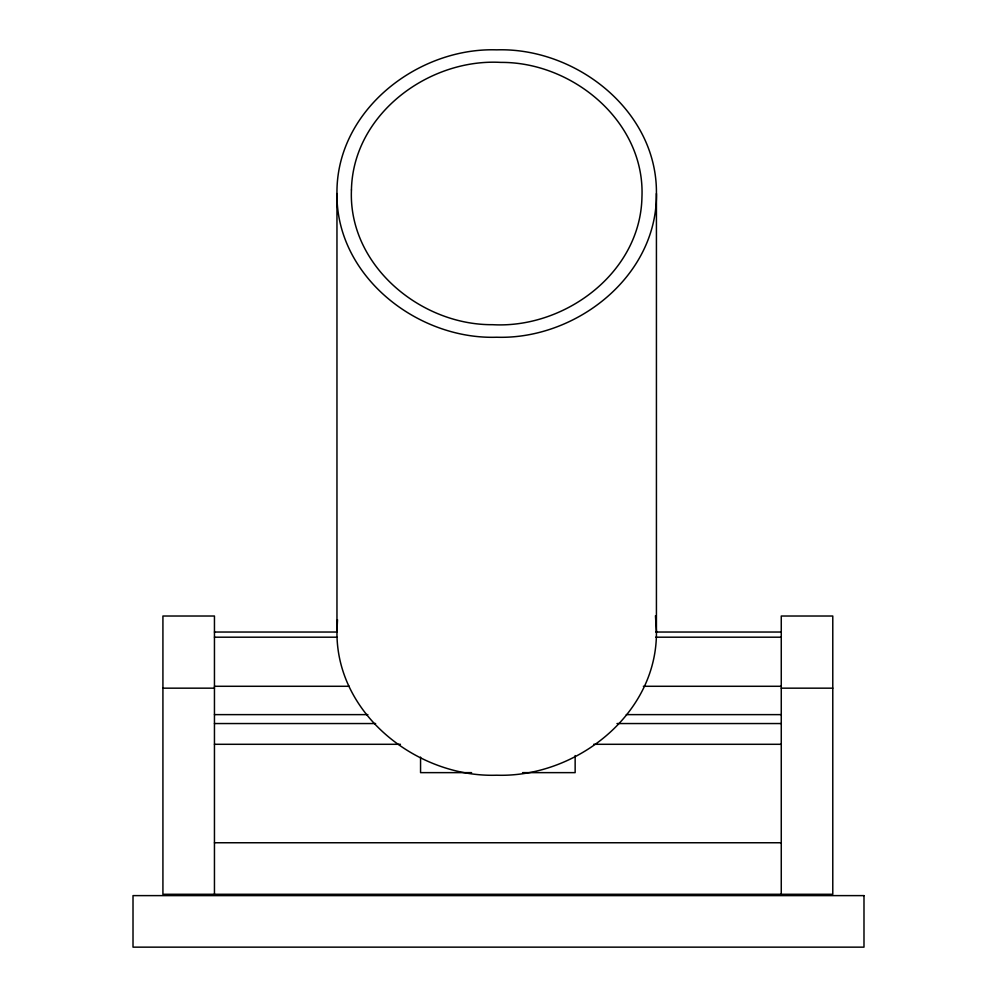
<?xml version="1.0" encoding="UTF-8"?>
<svg xmlns="http://www.w3.org/2000/svg" width="997" height="997" viewBox="0 0 997 997"><rect width="100%" height="100%" fill="white"/><g stroke="black" fill="none" stroke-linecap="round" stroke-linejoin="round"><path stroke-width="1.5" d="M336.961 193.543C336.001 110.704 417.494 47.32 496.693 49.85C575.892 47.32 657.384 110.704 656.425 193.543L656.425 631.525C657.384 714.363 575.892 777.747 496.693 775.217C417.494 777.747 336.001 714.363 336.961 631.525L336.961 193.543C336.001 276.381 417.494 339.765 496.693 337.235C575.892 339.765 657.384 276.381 656.425 193.543M336.961 631.525L337.497 619.673M214.455 632.036L336.874 632.036M655.727 632.036L781.262 632.036M214.455 637.195L336.874 637.195M655.727 637.195L781.262 637.195M214.455 686.285L349.274 686.285M643.339 686.285L781.262 686.285M162.922 688.167L214.455 688.167M781.262 688.167L832.782 688.167M214.455 714.625L367.868 714.625M626.29 714.625L781.262 714.625M214.455 723.548L375.62 723.548M616.993 723.548L781.262 723.548M214.455 744.298L400.42 744.298M593.738 744.298L781.262 744.298M471.581 772.638L420.56 772.638L420.56 757.109M522.59 772.638L575.144 772.638L575.144 755.564M214.455 842.752L781.262 842.752M655.465 615.735L656.425 631.525M781.262 894.284L781.262 616.021L832.782 616.021L832.782 894.284L162.922 894.284L162.922 616.021L214.455 616.021L214.455 894.284M351.442 189.941C348.152 265.165 420.422 325.196 492.53 324.686C564.85 328.786 640.485 272.704 641.943 197.144C645.233 121.921 572.963 61.889 500.855 62.4C428.536 58.3 352.901 114.368 351.442 189.941M863.988 895.618L133.012 895.618L133.012 947.15L863.988 947.15L863.988 895.618"/></g></svg>
